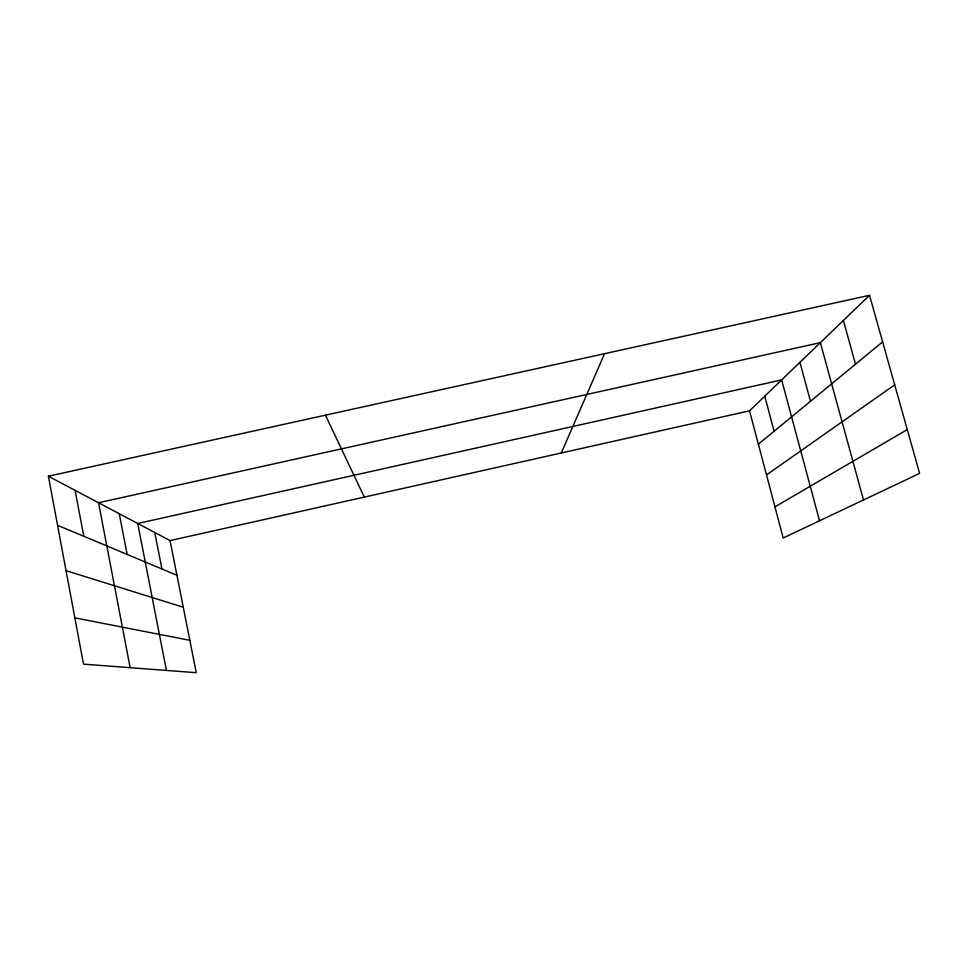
<?xml version="1.0" encoding="UTF-8"?>
<svg xmlns="http://www.w3.org/2000/svg" width="968" height="968" viewBox="0 0 968 968"><rect width="100%" height="100%" fill="white"/><g stroke="black" fill="none" stroke-linecap="round" stroke-linejoin="round"><path stroke-width="1.45" d="M561.295 452.976L604.564 353.683M749.547 410.819L869.53 295.3L919.6 473.4L783.185 538.002L749.547 410.819L170.041 540.604L48.4 476.208L83.49 664.133L196.262 672.7L170.041 540.604M758.367 444.203L882.622 341.861M766.499 474.949L894.71 384.853M774.945 506.845L907.282 429.574M48.4 476.208L869.53 295.3M74.851 617.862L189.837 640.32M66.042 570.66L183.254 607.202M57.572 525.309L176.926 575.27M325.442 415.175L364.295 497.104M843.382 320.481L855.518 364.186M863.504 499.972L820.356 342.648L98.542 502.755L130.148 667.678M799.919 362.322L810.482 401.272M819.533 520.796L781.648 379.916L137.722 523.494L166.436 670.437M764.756 396.166L774.11 431.244M154.747 532.509L161.934 568.99M119.27 513.73L127.147 554.434M75.117 490.352L83.805 536.284"/></g></svg>
